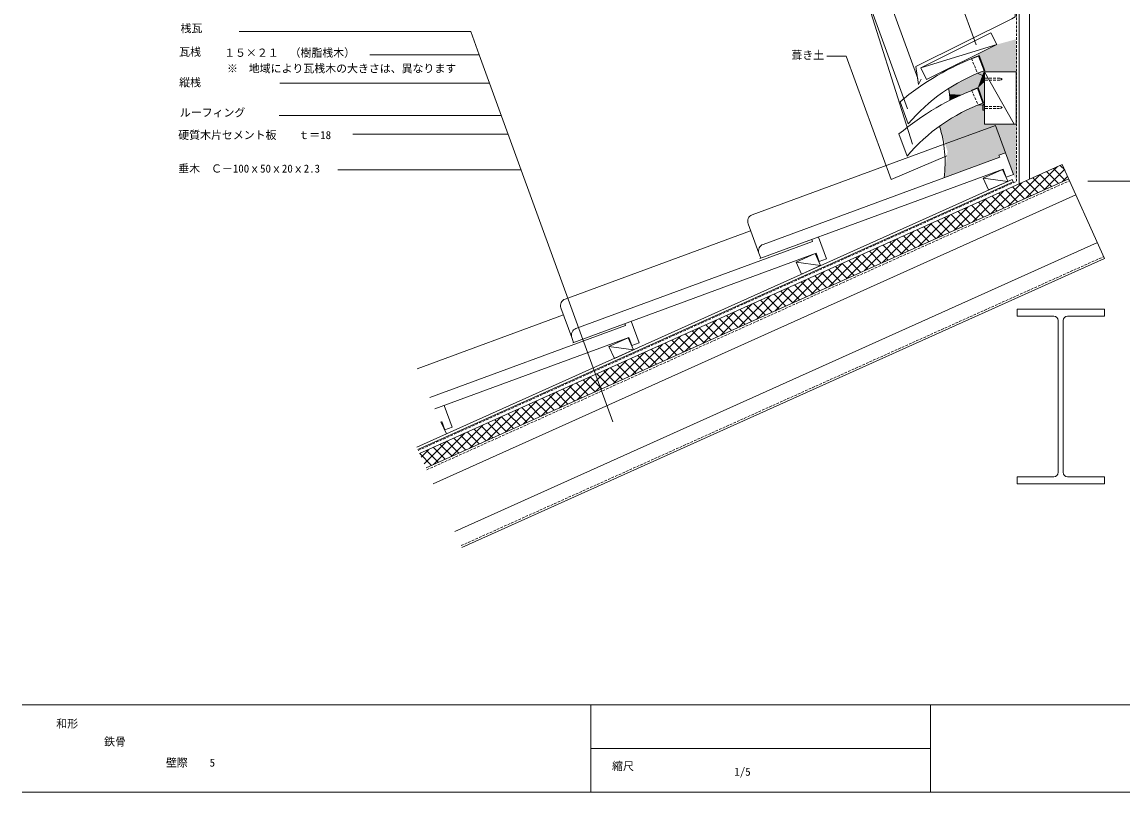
# Model space of a CAD drawing. Units: millimetres, scale not verified. Extents: x -203 to 197, y -138 to 132.
# Drawn here: x -203.2 to 48.7, y -138.4 to 38.1 of the extents above; entities that cross this region are included whole.
import ezdxf
from ezdxf.enums import TextEntityAlignment as Align

# ---------------------------------------------------------------- set-up
doc = ezdxf.new("R2010")
doc.units = ezdxf.units.MM
doc.header["$LTSCALE"] = 0.5
doc.linetypes.add('DASHED1', pattern=[1.8, 1.2, -0.6])
for name, color, linetype, lineweight in [('0-0', 5, 'Continuous', 18), ('1-0', 4, 'Continuous', 18), ('1-1', 7, 'Continuous', 18), ('1-2', 7, 'Continuous', 18), ('1-3', 7, 'Continuous', 18), ('1-4', 8, 'Continuous', 18), ('1-6', 7, 'Continuous', 18), ('1-B', 3, 'Continuous', 18), ('1-C', 7, 'Continuous', 18)]:
    doc.layers.add(name, color=color, linetype=linetype, lineweight=lineweight)
doc.layers.add('1-5', color=7, linetype='Continuous')
doc.layers.add('1-E_ADD_LINE', color=8, linetype='Continuous')
doc.styles.add('ＭＳ ゴシック', font='')
doc.styles.get('ＭＳ ゴシック').set_extended_font_data('MS Gothic')

msp = doc.modelspace()

# ---------------------------------------------------------------- linework, layer by layer
at = {"layer": '0-0'}
for p, q in [((196.7568, -118.3649), (-203.2433, -118.3649)), ((-72.973, -118.3649), (-72.973, -138.3649)), ((4.8649, -118.3649), (4.8649, -138.3649)), ((-72.973, -128.3649), (4.8649, -128.3649)), ((196.7568, -138.3649), (-203.2432, -138.3649))]:
    msp.add_line(p, q, dxfattribs=at)
at = {"layer": '1-0', "color": 7}
for p, q in [((25.1351, 84.7247), (25.1351, 0.973)), ((27.5351, 84.7247), (27.5351, 2.053)), ((25.1351, 0.973), (35.0065, 5.4151)), ((35.0065, 5.4151), (44.6911, -16.1062)), ((-112.5808, -59.9026), (23.762, 1.4517)), ((-112.1705, -60.8146), (25.1351, 0.973)), ((-110.6931, -64.0975), (36.4839, 2.1322)), ((-109.0517, -67.7452), (38.1253, -1.5155)), ((-104.1273, -78.6882), (43.0497, -12.4586)), ((-102.4859, -82.3359), (44.6911, -16.1062)), ((24.6457, -27.7129), (44.6457, -27.7129)), ((24.6457, -29.3129), (24.6457, -27.7129)), ((33.0457, -29.3129), (24.6457, -29.3129)), ((36.2457, -29.3129), (44.6457, -29.3129)), ((44.6457, -27.7129), (44.6457, -29.3129)), ((34.0457, -65.1129), (34.0457, -30.3129)), ((35.2457, -65.1129), (35.2457, -30.3129)), ((33.0457, -66.1129), (24.6457, -66.1129)), ((24.6457, -67.7129), (24.6457, -66.1129)), ((44.6457, -67.7129), (24.6457, -67.7129)), ((36.2457, -66.1129), (44.6457, -66.1129)), ((44.6457, -66.1129), (44.6457, -67.7129))]:
    msp.add_line(p, q, dxfattribs=at)
at = {"layer": '1-0', "color": 3}
msp.add_line((17.0881, 26.8846), (15.8446, 30.263), dxfattribs=at)
at = {"layer": '1-0'}
for p, q in [((34.5377, 5.2041), (35.5627, 4.1791)), ((22.657, -4.0899), (29.8347, 3.0878)), ((26.7711, -2.2385), (33.9487, 4.9391)), ((29.8562, 3.0975), (32.5788, 0.3749)), ((30.8852, -0.3872), (35.5282, 4.2558)), ((31.4167, 3.7997), (34.1393, 1.0771)), ((32.9772, 4.5019), (35.6998, 1.7794)), ((34.9992, 1.4641), (36.2305, 2.6953)), ((18.5429, -5.9412), (25.7206, 1.2364)), ((23.6142, 0.2885), (26.3367, -2.434)), ((25.1747, 0.9908), (27.8972, -1.7318)), ((26.7352, 1.693), (29.4578, -1.0296)), ((28.2957, 2.3952), (31.0183, -0.3273)), ((10.3148, -9.6439), (17.4924, -2.4662)), ((14.4288, -7.7926), (21.6065, -0.6149)), ((18.9327, -1.8181), (21.6552, -4.5407)), ((20.4932, -1.1159), (23.2157, -3.8385)), ((22.0537, -0.4137), (24.7762, -3.1362)), ((6.2007, -11.4952), (13.3784, -4.3176)), ((12.6906, -4.627), (15.4132, -7.3496)), ((14.2511, -3.9248), (16.9737, -6.6474)), ((15.8117, -3.2226), (18.5342, -5.9451)), ((17.3722, -2.5204), (20.0947, -5.2429)), ((2.0866, -13.3466), (9.2643, -6.1689)), ((6.4486, -7.436), (9.1712, -10.1585)), ((8.0091, -6.7337), (10.7317, -9.4563)), ((9.5696, -6.0315), (12.2922, -8.7541)), ((11.1301, -5.3293), (13.8527, -8.0518)), ((-6.1415, -17.0492), (1.0361, -9.8716)), ((-2.0275, -15.1979), (5.1502, -8.0202)), ((1.7671, -9.5426), (4.4896, -12.2652)), ((3.3276, -8.8404), (6.0502, -11.563)), ((4.8881, -8.1382), (7.6107, -10.8608)), ((-10.2556, -18.9006), (-3.0779, -11.7229)), ((-4.4749, -12.3516), (-1.7524, -15.0741)), ((-2.9144, -11.6493), (-0.1919, -14.3719)), ((-1.3539, -10.9471), (1.3686, -13.6697)), ((0.2066, -10.2449), (2.9291, -12.9674)), ((-14.3697, -20.7519), (-7.192, -13.5742)), ((-9.1565, -14.4582), (-6.4339, -17.1808)), ((-7.5959, -13.756), (-4.8734, -16.4786)), ((-6.0355, -13.0538), (-3.3129, -15.7763)), ((-22.5978, -24.4546), (-15.4202, -17.2769)), ((-18.4837, -22.6032), (-11.3061, -15.4256)), ((-15.3985, -17.2672), (-12.6759, -19.9897)), ((-13.838, -16.5649), (-11.1154, -19.2875)), ((-12.2775, -15.8627), (-9.5549, -18.5853)), ((-10.717, -15.1605), (-7.9944, -17.883)), ((-26.7119, -26.3059), (-19.5343, -19.1283)), ((-21.6405, -20.0761), (-18.918, -22.7986)), ((-20.08, -19.3739), (-17.3575, -22.0964)), ((-18.5195, -18.6716), (-15.797, -21.3942)), ((-16.959, -17.9694), (-14.2365, -20.6919)), ((-30.826, -28.1572), (-23.6483, -20.9796)), ((-26.322, -22.1828), (-23.5995, -24.9053)), ((-24.7615, -21.4805), (-22.039, -24.2031)), ((-23.201, -20.7783), (-20.4785, -23.5009)), ((-39.0541, -31.8599), (-31.8765, -24.6823)), ((-34.9401, -30.0086), (-27.7624, -22.8309)), ((-32.5641, -24.9917), (-29.8415, -27.7142)), ((-31.0036, -24.2894), (-28.281, -27.012)), ((-29.4431, -23.5872), (-26.7205, -26.3098)), ((-27.8825, -22.885), (-25.16, -25.6075)), ((-43.1682, -33.7112), (-35.9905, -26.5336)), ((-37.2456, -27.0984), (-34.523, -29.8209)), ((-35.6851, -26.3961), (-32.9625, -29.1187)), ((-34.1246, -25.6939), (-31.402, -28.4165)), ((-47.2823, -35.5626), (-40.1046, -28.3849)), ((-43.4876, -29.9073), (-40.7651, -32.6298)), ((-41.9271, -29.205), (-39.2046, -31.9276)), ((-40.3666, -28.5028), (-37.644, -31.2254)), ((-38.8061, -27.8006), (-36.0835, -30.5231)), ((-55.5104, -39.2652), (-48.3328, -32.0876)), ((-51.3963, -37.4139), (-44.2187, -30.2363)), ((-49.7296, -32.7162), (-47.0071, -35.4387)), ((-48.1691, -32.014), (-45.4466, -34.7365)), ((-46.6086, -31.3117), (-43.8861, -34.0343)), ((-45.0481, -30.6095), (-42.3256, -33.3321)), ((-59.6245, -41.1166), (-52.4468, -33.9389)), ((-54.4112, -34.8229), (-51.6886, -37.5454)), ((-52.8506, -34.1206), (-50.1281, -36.8432)), ((-51.2901, -33.4184), (-48.5676, -36.141)), ((-67.8526, -44.8192), (-60.675, -37.6416)), ((-63.7386, -42.9679), (-56.5609, -35.7903)), ((-60.6532, -37.6318), (-57.9306, -40.3543)), ((-59.0927, -36.9296), (-56.3701, -39.6521)), ((-57.5322, -36.2273), (-54.8096, -38.9499)), ((-55.9717, -35.5251), (-53.2491, -38.2477)), ((-71.9667, -46.6706), (-64.789, -39.4929)), ((-65.3347, -39.7385), (-62.6121, -42.461)), ((-63.7742, -39.0362), (-61.0516, -41.7588)), ((-62.2137, -38.334), (-59.4911, -41.0566)), ((-76.0808, -48.5219), (-68.9031, -41.3443)), ((-71.5767, -42.5474), (-68.8542, -45.2699)), ((-70.0162, -41.8452), (-67.2937, -44.5677)), ((-68.4557, -41.1429), (-65.7332, -43.8655)), ((-66.8952, -40.4407), (-64.1727, -43.1633)), ((-84.3089, -52.2246), (-77.1313, -45.0469)), ((-80.1949, -50.3732), (-73.0172, -43.1956)), ((-76.2582, -44.6541), (-73.5357, -47.3766)), ((-74.6978, -43.9518), (-71.9752, -46.6744)), ((-73.1372, -43.2496), (-70.4147, -45.9722)), ((-88.423, -54.0759), (-81.2454, -46.8983)), ((-82.5003, -47.463), (-79.7777, -50.1855)), ((-80.9398, -46.7607), (-78.2172, -49.4833)), ((-79.3793, -46.0585), (-76.6567, -48.7811)), ((-77.8188, -45.3563), (-75.0962, -48.0788)), ((-92.5371, -55.9273), (-85.3594, -48.7496)), ((-88.7423, -50.2719), (-86.0198, -52.9944)), ((-87.1818, -49.5697), (-84.4592, -52.2922)), ((-85.6213, -48.8674), (-82.8987, -51.59)), ((-84.0608, -48.1652), (-81.3382, -50.8878)), ((-100.7652, -59.6299), (-93.5876, -52.4523)), ((-96.6512, -57.7786), (-89.4735, -50.6009)), ((-93.4238, -52.3786), (-90.7013, -55.1011)), ((-91.8633, -51.6764), (-89.1408, -54.3989)), ((-90.3028, -50.9741), (-87.5803, -53.6967)), ((-104.8793, -61.4813), (-97.7017, -54.3036)), ((-99.6659, -55.1875), (-96.9433, -57.91)), ((-98.1053, -54.4853), (-95.3828, -57.2078)), ((-96.5448, -53.783), (-93.8223, -56.5056)), ((-94.9843, -53.0808), (-92.2618, -55.8034)), ((-108.9934, -63.3326), (-101.8157, -56.1549)), ((-104.3474, -57.2942), (-101.6248, -60.0167)), ((-102.7869, -56.5919), (-100.0643, -59.3145)), ((-101.2264, -55.8897), (-98.5038, -58.6123)), ((-111.8075, -61.6212), (-110.0439, -59.8576)), ((-111.1052, -63.1817), (-105.9298, -58.0063)), ((-110.5894, -60.1031), (-107.8669, -62.8256)), ((-109.0289, -59.4009), (-106.3063, -62.1234)), ((-107.4684, -58.6986), (-104.7458, -61.4212)), ((-105.9079, -57.9964), (-103.1853, -60.719)), ((-112.1499, -60.8053), (-109.4274, -63.5279))]:
    msp.add_line(p, q, dxfattribs=at)
at = {"layer": '1-0', "color": 7, "linetype": 'DASHED1'}
for p, q in [((-110.5044, -64.517), (36.6726, 1.7127)), ((-102.6746, -81.9164), (44.5024, -15.6867))]:
    msp.add_line(p, q, dxfattribs=at)
at = {"layer": '1-0', "color": 7}
msp.add_lwpolyline([(-112.827, -59.3555), (23.5158, 1.9988), (23.762, 1.4517)], dxfattribs=at)
for centre, start, end in [((33.0457, -30.3129), 0, 90), ((36.2457, -30.3129), 90, 180), ((33.0457, -65.1129), 270, 0), ((36.2457, -65.1129), 180, 270)]:
    msp.add_arc(centre, 1, start, end, dxfattribs=at)
at = {"layer": '1-1'}
for p, q in [((16.917, 2.3191), (21.2942, 4.2889)), ((21.2875, 4.3037), (22.5186, 1.568)), ((21.2875, 4.3037), (22.5186, 1.568)), ((18.1481, -0.4167), (16.917, 2.3191)), ((16.917, 2.3191), (22.5253, 1.5531)), ((18.1481, -0.4167), (16.917, 2.3191)), ((16.917, 2.3191), (22.5253, 1.5531)), ((16.917, 2.3191), (22.5253, 1.5531)), ((22.5253, 1.5531), (18.1481, -0.4167)), ((22.5253, 1.5531), (18.1481, -0.4167)), ((22.5253, 1.5531), (18.1481, -0.4167)), ((-25.9433, -16.968), (-21.5661, -14.9983)), ((-25.9433, -16.968), (-21.5661, -14.9983)), ((-21.5661, -14.9983), (-20.335, -17.7341)), ((-24.7122, -19.7038), (-25.9433, -16.968)), ((-25.9433, -16.968), (-20.335, -17.7341)), ((-25.9433, -16.968), (-20.335, -17.7341)), ((-25.9433, -16.968), (-20.335, -17.7341)), ((-25.9433, -16.968), (-20.335, -17.7341)), ((-20.335, -17.7341), (-24.7122, -19.7038)), ((-68.8036, -36.2552), (-64.4264, -34.2854)), ((-68.8037, -36.2552), (-63.1953, -37.0212)), ((-68.8036, -36.2552), (-63.1953, -37.0212)), ((-107.2867, -53.5726), (-106.0556, -56.3083))]:
    msp.add_line(p, q, dxfattribs=at)
at = {"layer": '1-1', "color": 3, "linetype": 'DASHED1'}
msp.add_line((-112.4988, -60.085), (24.5229, 1.5748), dxfattribs=at)
at = {"layer": '1-1'}
for points in [[(18.1481, -0.4167), (16.917, 2.3191), (21.2942, 4.2889)], [(16.917, 2.3191), (21.2942, 4.2889), (22.5186, 1.568)], [(-25.9433, -16.968), (-21.5661, -14.9983), (-20.335, -17.7341)], [(-25.9433, -16.968), (-21.5661, -14.9983), (-20.335, -17.7341)]]:
    msp.add_lwpolyline(points, dxfattribs=at)
for points in [[(-24.7122, -19.7038), (-25.9433, -16.968), (-21.5661, -14.9983), (-20.335, -17.7341)], [(-67.5725, -38.991), (-68.8037, -36.2552), (-64.4264, -34.2854), (-63.1953, -37.0212)], [(-67.5725, -38.991), (-68.8036, -36.2552), (-64.4264, -34.2854), (-63.1953, -37.0212)]]:
    msp.add_lwpolyline(points, close=True, dxfattribs=at)
at = {"layer": '1-2'}
for p, q in [((15.3068, 32.8344), (-3.7706, 85.249)), ((1.9112, 25.1346), (-13.3988, 67.1985)), ((-145.4685, 35.8898), (-100.4608, 35.8898)), ((-98.5304, 30.5859), (-100.4608, 35.8898)), ((-111.3628, 30.5859), (-98.5304, 30.5859)), ((-67.8984, -53.5749), (-98.5304, 30.5859)), ((-14.4922, 30.2685), (-18.9035, 30.2685)), ((-4.1902, 1.9641), (-14.4922, 30.2685)), ((-144.2085, 24.0931), (-96.1672, 24.0931)), ((-98.1864, 16.6456), (-93.4565, 16.6456)), ((-4.1902, 1.9641), (8.537, 7.3799))]:
    msp.add_line(p, q, dxfattribs=at)
at = {"layer": '1-2', "color": 3}
for p, q in [((16.8408, 19.5004), (15.5973, 22.8789)), ((-2.1501, 19.8036), (-0.2849, 14.7359)), ((-2.3974, 12.4194), (-0.5322, 7.3518))]:
    msp.add_line(p, q, dxfattribs=at)
at = {"layer": '1-2'}
msp.add_lwpolyline([(-0.3991, 18.2116), (-11.2476, 48.0175), (0.684, 10.0879)], dxfattribs=at)
at = {"layer": '1-2', "color": 3}
for centre, radius, start, end in [((36.6276, -26.2016), 60.168, 110.20721, 130.1275), ((31.4616, -12.1662), 41.612, 110.20721, 139.72186), ((36.3803, -33.5858), 60.168, 110.2072, 130.12749), ((31.2142, -19.5503), 41.612, 110.2072, 139.72185)]:
    msp.add_arc(centre, radius, start, end, dxfattribs=at)
at = {"layer": '1-3', "color": 3, "linetype": 'DASHED1'}
msp.add_line((24.5229, 1.5748), (24.5229, 78.8244), dxfattribs=at)
at = {"layer": '1-3'}
for p, q in [((2.5853, 27.5575), (20.0266, 32.924)), ((17.2319, 26.6915), (24.0129, 14.6915)), ((17.16, 25.1716), (17.3797, 25.1716)), ((17.16, 24.7716), (17.3797, 24.7716)), ((17.1404, 18.6843), (17.3602, 18.6843)), ((17.1404, 18.2843), (17.3602, 18.2843)), ((70.8765, 1.5748), (40.8464, 1.5748))]:
    msp.add_line(p, q, dxfattribs=at)
at = {"layer": '1-3', "linetype": 'DASHED1'}
for p, q in [((14.186, 29.7359), (15.6014, 26.3199)), ((17.3797, 24.7716), (20.8784, 24.7716)), ((20.8784, 24.7716), (21.2541, 24.9716)), ((14.2551, 22.4285), (15.7524, 19.0349)), ((17.3602, 18.2843), (20.8589, 18.2843)), ((20.8589, 18.2843), (21.2346, 18.4843))]:
    msp.add_line(p, q, dxfattribs=at)
at = {"layer": '1-3', "color": 3}
for points in [[(1.5086, 27.8524), (23.4526, 38.8244), (24.2563, 39.2263), (24.2563, 68.8244)], [(1.5086, 27.8524), (2.1115, 23.7832), (2.7143, 24.9889)]]:
    msp.add_lwpolyline(points, dxfattribs=at)
at = {"layer": '1-3'}
for points in [[(3.9269, 24.8742), (2.5853, 27.5575), (18.685, 35.6073), (20.0266, 32.924)], [(17.16, 24.3716), (17.16, 25.5716), (16.86, 25.5716), (16.86, 24.3716)], [(17.2319, 14.6915), (24.4319, 14.6915), (24.4319, 26.6915), (17.2319, 26.6915)], [(17.1404, 17.8843), (17.1404, 19.0843), (16.8404, 19.0843), (16.8404, 17.8843)]]:
    msp.add_lwpolyline(points, close=True, dxfattribs=at)
for points in [[(14.186, 29.7359), (15.9411, 30.4153), (17.2434, 26.9804), (15.6014, 26.3199)], [(15.6014, 26.3199), (17.1867, 25.565), (17.2056, 24.5081)], [(14.2992, 22.4509), (15.7147, 23.036), (16.9414, 19.5256), (15.7524, 19.0349)], [(15.7524, 19.0349), (17.1404, 19.0843), (17.2056, 18.0347)]]:
    msp.add_lwpolyline(points, dxfattribs=at)
at = {"layer": '1-3', "linetype": 'DASHED1'}
for points in [[(17.3797, 25.1716), (20.8784, 25.1716), (21.2541, 24.9716)], [(17.3602, 18.6843), (20.8589, 18.6843), (21.2346, 18.4843)]]:
    msp.add_lwpolyline(points, dxfattribs=at)
at = {"layer": '1-4', "color": 5}
for centre, radius, start, end in [((1.1614, 20.5205), 8.1036, 357.17459, 16.48016), ((-18.7747, 5.9264), 26.9567, 352.46047, 17.88351)]:
    msp.add_arc(centre, radius, start, end, dxfattribs=at)
at = {"layer": '1-4', "color": 1}
for centre, radius, start, end in [((1.1614, 20.5205), 8.1036, 357.17459, 16.48016), ((-18.7747, 5.9264), 26.9567, 352.46047, 17.88351)]:
    msp.add_arc(centre, radius, start, end, dxfattribs=at)
at = {"layer": '1-4'}
for points in [[(20.0266, 32.924), (15.6497, 30.7356), (15.8446, 30.263)], [(20.0266, 32.924), (15.8446, 30.263), (17.0881, 26.8846)], [(15.5973, 22.8789), (13.775, 25.4842), (12.3548, 24.7741)], [(15.5973, 22.8789), (15.398, 26.2281), (13.775, 25.4842)], [(15.5973, 22.8789), (17.0881, 26.8846), (15.398, 26.2281)], [(8.9396, 22.8129), (8.9322, 22.8194), (9.3232, 21.4977)], [(15.5973, 22.8789), (9.9878, 23.4216), (8.9396, 22.8129)], [(8.9396, 22.8129), (9.3232, 21.4977), (15.5973, 22.8789)], [(9.3232, 21.4977), (14.6403, 22.514), (15.5973, 22.8789)], [(15.5973, 22.8789), (11.053, 24.0979), (9.9878, 23.4216)], [(15.5973, 22.8789), (12.3548, 24.7741), (11.053, 24.0979)], [(9.3232, 21.4977), (9.2552, 20.121), (10.5932, 20.7792)], [(9.3232, 21.4977), (13.5518, 22.0941), (14.6403, 22.514)], [(9.3232, 21.4977), (12.0262, 21.4256), (13.5518, 22.0941)], [(9.3232, 21.4977), (10.5932, 20.7792), (12.0262, 21.4256)], [(15.2588, 18.8338), (8.7782, 15.4315), (6.9151, 14.1759)], [(15.2588, 18.8338), (9.9933, 16.2214), (8.7782, 15.4315)], [(15.2588, 18.8338), (11.1274, 16.9099), (9.9933, 16.2214)], [(15.2588, 18.8338), (12.545, 17.639), (11.1274, 16.9099)], [(15.2588, 18.8338), (13.8614, 18.2668), (12.545, 17.639)], [(6.9151, 14.1759), (6.8795, 14.2044), (8.7467, 8.4175)], [(6.9151, 14.1759), (8.7467, 8.4175), (22.0174, 8.1128)], [(8.7467, 8.4175), (7.9489, 2.3894), (20.6859, 7.0949)], [(8.7467, 8.4175), (20.6859, 7.0949), (20.5158, 7.5602)], [(8.7467, 8.4175), (20.5158, 7.5602), (22.0174, 8.1128)]]:
    msp.add_solid(points, dxfattribs=at)
at = {"layer": '1-6'}
for p, q in [((-145.4685, 35.8898), (-153.5199, 35.8898)), ((-111.3628, 30.5859), (-123.5412, 30.5859)), ((-98.1864, 16.6456), (-144.363, 16.6456)), ((-118.3136, 12.4058), (-127.4857, 12.4058)), ((-118.3136, 12.4058), (-91.9134, 12.4058)), ((-130.9025, 4.191), (-88.9234, 4.191))]:
    msp.add_line(p, q, dxfattribs=at)
at = {"layer": '1-B', "color": 7}
for p in [(6.5032, 9.5295), (22.0163, 8.1124)]:
    msp.add_line(p, (19.706, 14.3891), dxfattribs=at)
at = {"layer": '1-B'}
for p, q in [((20.5147, 7.5598), (22.0163, 8.1124)), ((20.5147, 7.5598), (20.6859, 7.0949)), ((20.5148, 7.5597), (20.6859, 7.0949)), ((20.5158, 7.5602), (20.6926, 7.08)), ((22.0163, 8.1124), (23.8454, 3.143)), ((22.0163, 8.1124), (23.8454, 3.143)), ((22.0174, 8.1128), (23.8521, 3.1281)), ((-33.5058, -12.8688), (20.6926, 7.08)), ((22.1562, 2.5213), (23.8454, 3.143)), ((22.1562, 2.5213), (23.8454, 3.143)), ((-76.3661, -32.156), (-22.1677, -12.2071)), ((-22.3388, -11.7423), (-22.1677, -12.2071)), ((-22.3388, -11.7423), (-22.1677, -12.2071)), ((-20.8373, -11.1896), (-19.0082, -16.159)), ((-20.8373, -11.1896), (-19.0082, -16.159)), ((-77.0824, -35.4033), (-21.3883, -14.9039)), ((-34.4547, -14.923), (-34.0373, -16.0569)), ((-21.3883, -14.9039), (-20.6974, -16.7808)), ((-21.3882, -14.9039), (-20.6974, -16.7808)), ((-20.6974, -16.7808), (-19.0082, -16.159)), ((-20.6974, -16.7808), (-19.0082, -16.159)), ((-109.8054, -47.9755), (-65.028, -31.4943)), ((-65.1991, -31.0294), (-65.028, -31.4943)), ((-63.6977, -30.4767), (-61.8685, -35.4462)), ((-108.6535, -50.5352), (-64.2486, -34.191)), ((-77.315, -34.2102), (-76.8976, -35.344)), ((-64.2486, -34.191), (-63.5577, -36.0679)), ((-63.5577, -36.0679), (-61.8685, -35.4462)), ((-106.5579, -49.7639), (-104.7288, -54.7333)), ((-107.1089, -53.4782), (-106.418, -55.3551)), ((-106.418, -55.3551), (-104.7288, -54.7333))]:
    msp.add_line(p, q, dxfattribs=at)
msp.add_lwpolyline([(-34.2221, -16.1161), (21.471, 4.3829), (22.1562, 2.5213)], dxfattribs=at)
for centre in [(-32.9531, -14.3704), (-75.8135, -33.6575)]:
    msp.add_arc(centre, 1.6, 110.2068, 200.20738, dxfattribs=at)
at = {"layer": '1-C'}
for p, q in [((-35.9928, -6.112), (6.5032, 9.5295)), ((-78.8531, -25.3992), (-36.3561, -9.7572)), ((-36.9416, -8.1662), (-34.4547, -14.923)), ((-79.802, -27.4533), (-77.315, -34.2102)), ((-112.7673, -41.3935), (-79.2164, -29.0443))]:
    msp.add_line(p, q, dxfattribs=at)
for centre, start in [((-35.4401, -7.6136), 110.20749), ((-78.3004, -26.9007), 110.20723)]:
    msp.add_arc(centre, 1.6, start, 200.20695, dxfattribs=at)
at = {"layer": '1-E_ADD_LINE'}
for points in [[(20.0266, 32.924), (17.0881, 26.8846), (24.5229, 34.1437), (24.5129, 26.6862)], [(15.5973, 22.8789), (16.86, 25.5716), (16.6857, 25.8035)], [(15.5973, 22.8789), (16.86, 24.3716), (16.86, 25.5716)], [(17.0881, 26.8846), (16.6857, 25.8035), (17.0881, 26.8846), (17.2319, 26.6915)], [(16.6857, 25.8035), (16.86, 25.5716), (17.2319, 26.6915), (17.2319, 25.5653)], [(17.0881, 26.8846), (17.2319, 26.6915), (24.5129, 26.6862)], [(15.5973, 22.8789), (17.2319, 19.0853), (17.2319, 24.3716)], [(15.5973, 22.8789), (17.2319, 24.3716), (16.86, 24.3716)], [(15.5973, 22.8789), (16.8408, 19.5004), (17.2319, 19.0853)], [(16.8408, 19.5004), (15.2588, 18.8338), (6.8795, 14.2044)], [(6.8795, 14.2044), (16.8519, 19.4887), (16.8408, 19.5004)], [(16.8408, 19.5004), (16.8408, 19.5004), (6.8795, 14.2044)], [(6.8795, 14.2044), (16.8404, 17.8843), (16.8519, 19.4887)], [(6.8795, 14.2044), (17.2319, 14.6915), (16.8404, 17.8843)], [(16.8404, 17.8843), (17.2319, 14.6915), (17.2319, 17.8849)], [(16.8408, 19.5004), (16.8534, 19.5064), (16.8408, 19.5004)], [(16.8519, 19.4887), (16.849, 19.0843), (17.2319, 19.0853)], [(6.9151, 14.1759), (22.0163, 8.1124), (6.8795, 14.2044), (17.2319, 14.6915)], [(22.0163, 8.1124), (24.4319, 14.6915), (17.2319, 14.6915)], [(24.4319, 14.6915), (22.0174, 8.1128), (24.5229, 1.5748), (23.8521, 3.1281)]]:
    msp.add_solid(points, dxfattribs=at)

# ---------------------------------------------------------------- texts
at = {"layer": '0-0', "color": 7, "style": 'ＭＳ ゴシック'}
for s, p in [('和形', (-195.4054, -124.1757)), ('縮尺', (-68.1081, -133.9054))]:
    msp.add_text(s, height=1.833, dxfattribs=at).set_placement(p, align=Align.BOTTOM_LEFT)
at = {"layer": '1-0', "color": 7, "style": 'ＭＳ ゴシック'}
for s, p in [('１５×２１\u3000（樹脂桟木）', (-156.9463, 29.5544)), ('葺き土', (-27.0206, 29.0149)), ('ルーフィング', (-167.0924, 15.8457)), ('硬質木片セメント板\u3000\u3000ｔ＝18', (-167.4556, 10.6999)), ('垂木\u3000Ｃ－100ｘ50ｘ20ｘ2.3', (-167.4556, 3.0222)), ('1/5', (-40.0932, -135.1819))]:
    msp.add_text(s, height=1.833, dxfattribs=at).set_placement(p, align=Align.BOTTOM_LEFT)
at = {"layer": '1-5', "style": 'ＭＳ ゴシック'}
for s, p in [('桟瓦', (-166.9303, 35.1578)), ('瓦桟\u3000', (-167.2458, 29.761)), ('縦桟', (-167.2443, 22.761))]:
    msp.add_text(s, height=1.833, dxfattribs=at).set_placement(p, align=Align.BOTTOM_LEFT)
at = {"layer": '1-6', "style": 'ＭＳ ゴシック'}
for s, p in [('※\u3000地域により瓦桟木の大きさは、異なります', (-156.2991, 25.9549)), ('鉄骨', (-184.4438, -128.2884)), ('壁際\u3000\u30005', (-170.2781, -133.1048))]:
    msp.add_text(s, height=1.833, dxfattribs=at).set_placement(p, align=Align.BOTTOM_LEFT)

doc.saveas('drawing.dxf')
